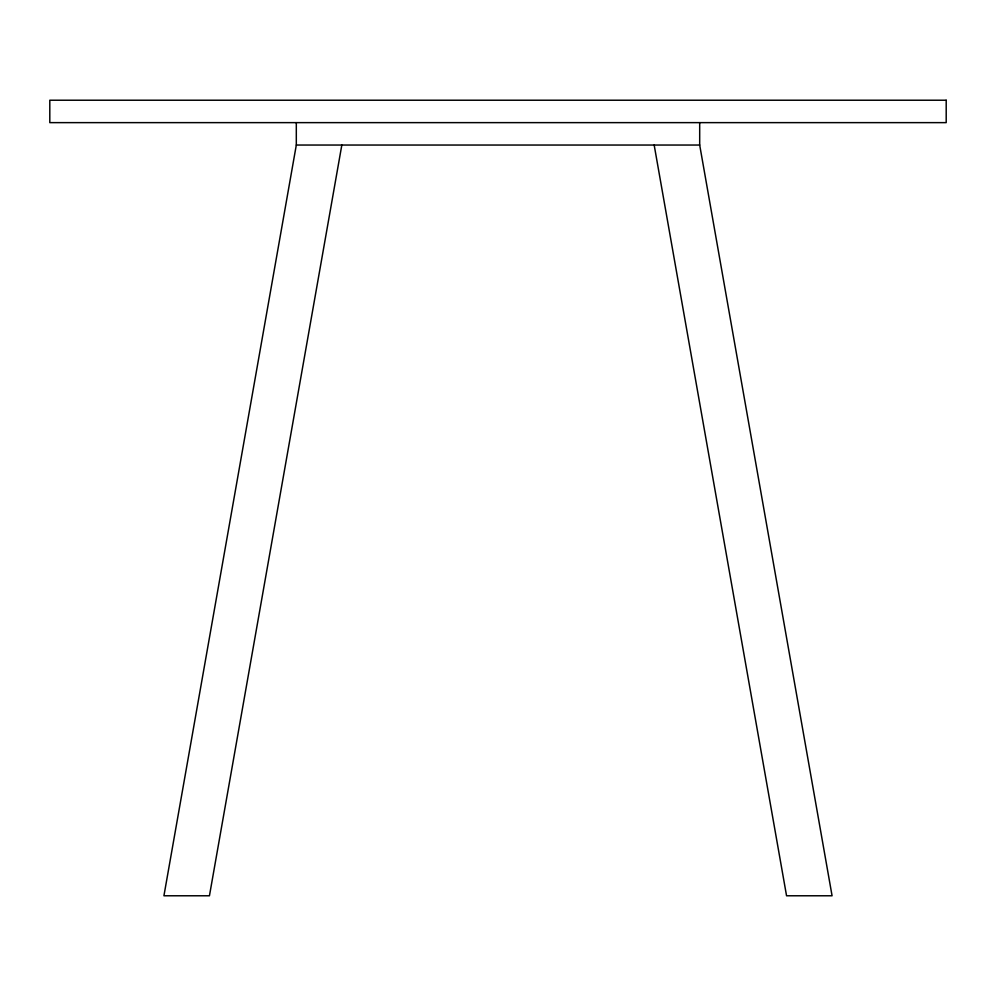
<?xml version="1.0" encoding="UTF-8"?>
<svg xmlns="http://www.w3.org/2000/svg" width="996" height="996" viewBox="0 0 996 996"><rect width="100%" height="100%" fill="white"/><g stroke="black" fill="none" stroke-linecap="round" stroke-linejoin="round"><path stroke-width="1.49" d="M296.31 122.633L296.31 145.043L163.929 895.778L209.446 895.778L341.827 145.043M296.31 145.043L699.69 145.043L832.071 895.778L786.554 895.778L654.173 145.043M699.69 122.633L699.69 145.043M946.2 100.223L49.8 100.223L49.8 122.633L946.2 122.633L946.2 100.223"/></g></svg>
